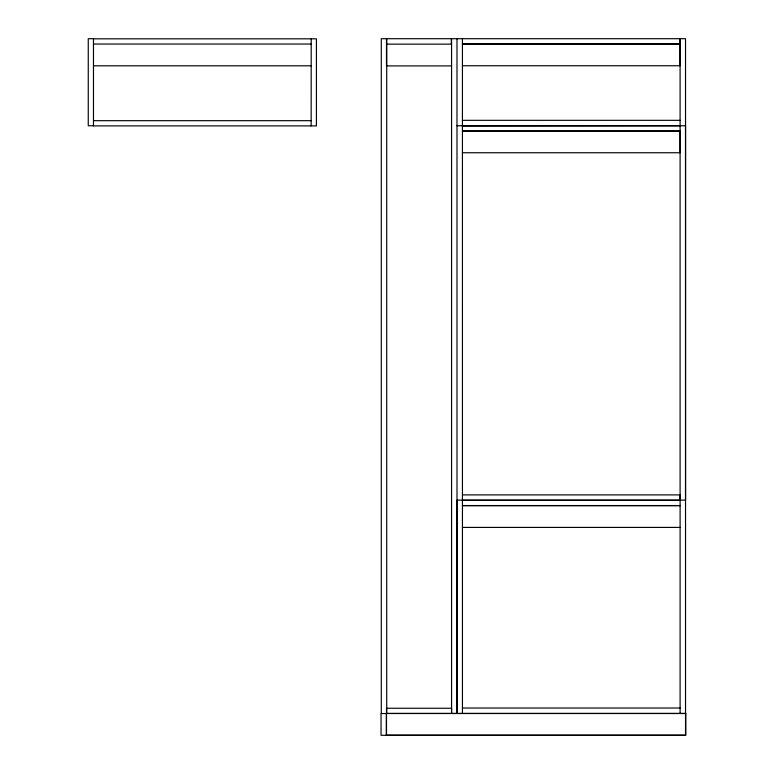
<?xml version="1.0" encoding="UTF-8"?>
<svg xmlns="http://www.w3.org/2000/svg" width="774" height="774" viewBox="0 0 774 774"><rect width="100%" height="100%" fill="white"/><g stroke="black" fill="none" stroke-linecap="round" stroke-linejoin="round"><path stroke-width="1.16" d="M680.094 500.11L680.094 38.7L680.094 65.751L462.426 65.751M93.47 38.826L316.421 38.826L316.421 125.891L93.47 125.891L93.47 38.7L88.255 38.7L88.255 125.765L93.47 125.765M93.47 44.041L311.206 44.041M462.426 43.983L680.094 43.983M386.497 44.137L451.571 44.137M462.426 44.137L680.094 44.137M93.47 65.809L311.206 65.809M451.571 65.906L386.497 65.906L386.497 38.7M462.426 120.328L680.094 120.328M93.47 120.676L311.158 120.676M456.989 125.765L685.532 125.765L685.532 500.11L457.008 500.11L457.008 713.464L456.989 38.7M462.426 125.998L680.094 125.765M462.446 130.98L680.114 130.98L680.114 152.749L462.446 152.749M462.426 131.212L680.094 131.212M462.446 494.896L680.114 494.896L680.104 713.464M462.446 500.333L680.114 500.333M462.446 505.548L680.114 505.548M462.436 505.654L680.104 505.654M462.436 527.413L680.104 527.413M462.446 708.026L680.104 708.026M685.745 713.531L381.05 713.531L381.05 735.3L685.745 735.3L685.745 713.405L386.371 713.405L386.371 735.174L685.541 735.174M685.541 735.3L685.532 38.7L381.282 38.7L381.282 713.464M462.426 38.7L462.446 713.464M451.571 38.7L451.571 713.464L451.571 708.249L386.497 708.249L386.497 735.3M451.339 38.7L451.339 44.137M386.719 38.7L386.719 713.464M311.206 38.826L311.158 125.891"/></g></svg>
